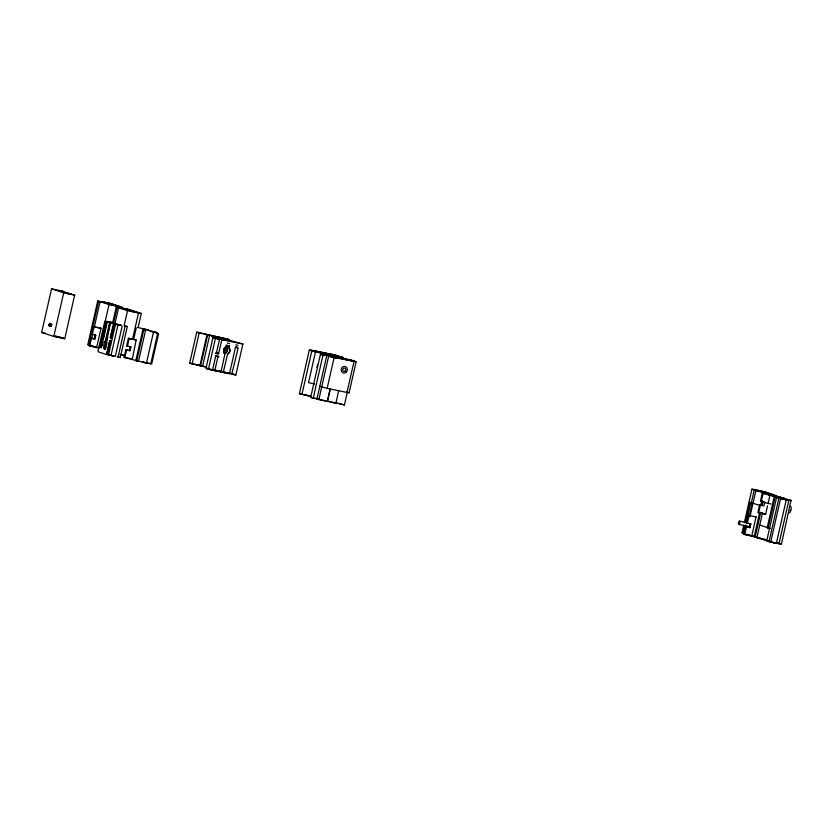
<?xml version="1.0" encoding="UTF-8"?>
<svg xmlns="http://www.w3.org/2000/svg" width="833" height="833" viewBox="0 0 833 833"><rect width="100%" height="100%" fill="white"/><g stroke="black" fill="none" stroke-linecap="round" stroke-linejoin="round"><path stroke-width="1.25" d="M49.126 325.495L50.251 323.266L50.428 325.516L49.241 326.224L49.126 325.495L51.375 326.057M137.674 360.418L137.862 360.991M149.024 330.607L148.576 329.93L137.601 327.484M157.52 333.408L149.971 331.034M147.972 330.253L147.608 329.608M72.721 294.59L74.668 295.101L64.755 338.708L53.781 336.449L41.65 332.44L51.563 288.822L64.235 291.654L62.308 291.144M53.781 336.449L63.683 292.831L51.563 288.822M64.755 338.708L55.509 336.511L55.624 335.98M56.092 335.886L55.509 336.511M58.987 337.417L59.112 336.886M59.914 337.24L60.038 336.699M62.933 338.229L63.048 337.698M63.173 338.188L63.287 337.657M97.711 301.005L98.596 301.296L88.683 344.914L87.798 344.623L97.711 301.005L109.019 304.555L122.774 307.398L110.654 303.389L99.21 301.317M99.679 345.685L99.106 348.173L88.923 345.674L90.662 338.042L94.92 339.021L95.795 335.199L95.024 334.949L94.15 338.76M93.265 326.588L94.035 326.848L92.296 334.481L91.526 334.22L93.265 326.588L101.022 328.285L96.68 347.371M89.693 345.924L91.432 338.292L90.662 338.042M91.599 338.989L92.723 334.002M94.431 326.526L100.085 301.608M97.971 351.214L104.76 321.33M105.052 322.007L109.019 304.555M100.98 347.632L99.991 347.309L105.895 321.486L114.069 322.881L106.926 321.465L101.387 347.715M99.991 347.309L106.364 321.215M101.668 346.476L102.803 341.488M103.365 338.989L107.051 322.798M103.74 348.548L104.083 346.736A3.353 1.385 -78.3 0 1 103.99 343.529A3.353 1.385 -78.3 0 1 105.427 340.822L105.52 343.633L103.74 348.548L105.135 348.954L105.52 347.246L104.729 348.871M105.51 340.77L109.685 322.381L106.926 321.465M105.906 340.853L110.081 322.465L117.359 324.214M105.208 347.111L105.125 347.163A3.353 1.385 -78.3 0 0 106.634 344.404A3.353 1.385 -78.3 0 0 106.551 341.197L110.674 322.704L121.566 325.359L114.392 324.287L111.258 337.896L114.537 325.318M107.738 337.5L106.499 341.103M112.538 323.329L116.214 307.127L127.532 310.678L141.287 313.52L138.174 327.223M109.571 340.624L106.509 354.254L114.537 356.326L107.509 354.577L110.56 340.957L109.571 340.624L110.279 340.645M111.258 337.896L110.268 337.573L113.434 323.62L110.674 322.704M113.705 322.371L117.099 307.419L116.214 307.127M109.966 340.707L106.801 354.639L98.346 351.859M110.268 337.573L114.142 323.641M108.082 353.702L110.56 340.957M114.912 323.922L118.598 307.731M108.571 354.712L115.36 324.839M111.06 355.327L117.849 325.443M115.329 356.201L122.107 326.328M124.127 325.63L127.532 310.678M117.692 356.868L120.275 357.513L127.314 326.546L126.429 326.255M138.049 361.064L124.055 357.367L125.783 349.735L130.052 350.714L130.916 346.903L130.146 346.643L129.282 350.464M128.386 338.292L129.157 338.542L127.428 346.174L126.658 345.924L128.386 338.292L136.154 339.989L132.312 359.169M124.825 357.628L126.564 349.995L125.783 349.735M132.562 339.114L138.507 312.948L126.387 308.939M133.738 339.052L136.289 327.848M142.88 329.649L143.765 329.941L136.737 360.908L135.852 360.616L142.88 329.649L145.64 330.305M146.556 362.657L153.345 332.773M150.825 363.532L157.614 333.658M151.783 363.636L158.572 333.762L157.239 332.804M206.938 367.332L189.664 363.146L196.703 332.18L229.137 339.5L196.703 332.18M192.131 363.959L199.17 333.002M199.889 365.874L206.928 334.908M200.555 366.093L207.584 335.126M238.165 348.069L231.741 374.163L235.854 375.006L242.892 344.039L229.325 340.239L227.586 339.885L230.668 340.905L212.967 337.563L205.928 368.53L212.519 370.196L215.685 356.232L218.423 356.774M208.406 369.342L215.435 338.375L212.967 337.563M216.382 353.182L219.558 339.229L214.935 337.979L223.504 339.968L221.797 339.687L218.631 353.65L215.57 352.994M229.679 346.32L226.951 345.778L226.389 347.528A3.353 3.051 -71.7 0 0 225.045 353.442L221.005 371.945L214.768 370.654L217.934 356.701M225.785 346.945A3.353 3.051 -71.7 0 1 224.212 353.057L224.493 351.297A1.676 1.531 -71.7 0 0 225.097 348.527L225.483 346.757M237.686 347.996L235.437 347.528L229.492 373.694L223.254 372.403L227.596 353.973A3.353 3.051 -71.7 0 0 228.94 348.059L229.2 346.236M303.108 394.488L310.865 396.393L299.391 393.717L309.293 350.099L320.767 352.786L310.667 397.445L319.633 399.299L310.667 397.445M301.9 394.55L311.813 350.932L309.293 350.099M316.957 367.499L317.519 365.021M320.872 355.483L321.434 353.005L320.33 352.64M313.187 398.278L323.089 354.66L320.58 353.838L351.755 360.272L356.503 361.876L332.586 357.055L324.297 354.598M322.871 355.889L323.433 353.411L322.329 353.088M316.904 399.049L326.817 355.431L329.545 355.681M330.274 388.99L327.442 401.454L318.872 399.465L328.702 356.055M319.466 386.293L327.13 388.355L334.168 357.388M335.199 358.263L335.751 355.878L340.582 357.253L337.49 356.232M338.677 390.51L335.928 403.203L333.387 402.787L327.359 401.225L330.191 388.761M327.13 388.355L346.997 392.458L354.035 361.491M338.385 403.391L335.845 402.974L344.414 404.963L347.246 392.499M349.402 391.448L355.878 362.959M744.463 533.599L742.036 532.797L743.734 525.321M744.296 522.832L751.939 489.19C767.203 490.939 799.086 503.798 751.939 489.19M744.535 525.821L742.849 533.255L743.734 533.547L745.702 524.873M745.379 522.104L749.887 502.289L760.081 505.475M746.264 522.395L750.772 502.58M755.302 516.668L756.072 516.929L751.73 536.004L743.973 534.307L745.712 526.675L749.971 527.653L750.845 523.832L750.075 523.582L749.2 527.393M748.315 515.231L749.086 515.481L747.347 523.114L746.576 522.864L748.315 515.231L756.072 516.929M751.147 503.663L754.261 489.95L761.601 491.668L755.906 490.502L749.96 516.668M744.744 534.567L746.483 526.935L745.712 526.675M749.169 516.512L752.261 502.893M761.956 505.381L759.623 504.902L757.895 512.534L765.652 514.232L767.547 505.881M762.226 493.448L762.997 493.709L761.268 501.341L760.487 501.081L762.226 493.448L769.984 495.146L768.088 503.496M758.665 512.784L760.394 505.152L759.623 504.902M760.383 538.097L754.157 536.806L759.54 513.128M761.237 505.652L762.372 500.675M760.789 512.243L755.156 537.014L747.555 534.494M776.346 543.439L766.693 540.95L776.595 497.332L786.248 499.821L776.346 543.439L756.885 537.712L762.57 512.67M770.567 528.507L767.183 527.706L774.221 496.739L775.721 497.041M768.068 527.997L775.106 497.03L774.221 496.739M770.65 542.262L780.563 498.644L766.787 494.094L780.573 497.416M788.882 500.164L778.917 498.103L769.005 541.721L778.97 543.772L788.882 500.164L791.35 500.539L776.752 496.156M778.97 543.772L781.416 544.178L790.996 500.394M117.817 356.326L117.193 356.763M145.567 330.347L138.517 361.106L146.41 363.167M144.546 330.347L145.077 330.107M144.911 362.407L142.474 362.095L150.492 363.646M95.368 335.001L94.546 337.896M224.4 351.328L224.441 351.318A2.166 2.155 78.8 0 1 223.681 351.37M58.497 290.363L71.732 294.132L65.547 292.924L68.91 293.799M103.833 302.087L103.25 302.15L114.881 305.013L106.999 303.389L107.582 303.327M110.685 303.868L103.719 302.056M111.33 304.566L110.747 304.628L118.171 306.346M118.057 306.315L118.63 306.263L110.477 304.295M122.336 308.21L121.764 308.272L133.395 311.136L132.811 311.198M126.085 309.449L125.512 309.512L132.926 311.23M129.063 309.959L129.646 309.897L122.222 308.179M136.56 312.437L137.143 312.375L129.261 310.751L136.674 312.469M142.474 328.556L156.646 332.544L153.178 331.607M110.664 337.657L111.393 337.677M766.256 493.178L773.68 494.896L762.049 492.022L769.484 493.74M773.607 495.604L784.78 498.561L777.356 496.843M788.07 499.894L780.646 498.176L784.124 499.082M767.453 540.45L770.463 541.45M778.397 543.46L774.211 542.689M349.36 392.864L346.997 392.458M118.078 357.034L125.117 326.067M206.844 368.613L209.999 368.967M218.662 356.326L215.612 355.743M117.713 307.439L129.157 309.512L141.287 313.52M346.924 360.033L348.225 360.262M111.185 340.416L110.518 340.333L111.185 340.603M214.768 370.654L216.476 370.935L210.447 369.363M223.254 372.403L224.962 372.684L218.933 371.122M231.741 374.163L233.448 374.444L227.419 372.872M304.368 394.457L305.596 394.655M318.872 399.465L325.703 400.881M327.359 401.225L329.899 401.641M209.395 335.283L208.677 335.293M218.381 354.025L216.111 353.556M229.606 343.56L227.315 343.092M238.092 345.31L235.801 344.841M229.106 345.747L226.826 345.268M237.592 347.496L235.312 347.017M331.878 354.931L333.585 355.285M319.383 352.682L318.675 352.536M327.869 354.431L327.161 354.296M323.558 353.213L325.526 353.629M339.385 358.45L340.114 358.596M336.011 356.118L333.585 355.587M331.065 356.722L332.023 356.92M63.683 292.831L74.668 295.101M311.813 350.932L342.988 357.367L334.689 354.92L310.803 350.079L315.53 351.703L308.491 382.67L314.739 383.951M321.434 353.005L324.089 353.598M352.192 360.418L328.879 355.462M323.089 354.66L326.817 355.431M334.502 357.774L332.023 357.222M215.435 338.375L219.558 339.229M221.797 339.687L242.892 344.039M124.731 325.901L127.314 326.546M94.035 326.848L101.022 328.285M129.157 338.542L136.154 339.989M49.48 323.922L51.781 324.308M49.407 324.089L51.698 324.474M49.366 324.183L51.625 324.651M49.303 324.381L51.594 324.745M49.241 324.578L51.531 324.943M51.479 325.151L49.22 324.683L51.438 325.349M49.157 324.995L51.407 325.557M49.137 325.193L51.396 325.661M49.126 325.297L51.386 325.859M91.526 334.22L95.795 335.199M49.126 325.682L51.386 326.151M91.432 338.292L94.92 339.021M126.658 345.924L130.916 346.903M41.65 332.44L45.315 333.19M126.564 349.995L130.052 350.714M189.664 363.146L200.649 365.708L198.91 365.125M211.915 369.446L216.976 370.498M219.506 371.018L225.816 372.32M228.346 372.84L230.876 373.361M87.798 344.623L89.298 344.924M103.719 348.329L105.687 348.735M88.923 345.674L95.91 347.111L90.183 345.216M121.056 354.431L123.024 354.837M120.795 354.473L122.763 354.879M120.056 354.796L124.94 355.806M124.055 357.367L131.229 358.69M299.391 393.717L301.869 394.228M135.852 360.616L138.434 361.262M775.106 497.03L777.595 497.54L767.787 494.302M780.563 498.644L786.248 499.821M760.487 501.081L764.756 502.06L763.892 505.881L760.394 505.152M762.112 502.153A1.676 0.698 -78.3 0 1 762.112 504.808A1.676 0.698 -78.3 0 1 760.977 504.402A1.676 0.698 -78.3 0 1 762.112 502.153L770.962 503.986M759.05 512.774L765.652 514.232M739.537 521.135A1.676 0.698 -78.3 0 1 739.537 523.79A1.676 0.698 -78.3 0 1 738.402 523.384A1.676 0.698 -78.3 0 1 739.537 521.135L747.118 522.697M746.576 522.864L750.845 523.832M767.183 527.706L768.682 528.007L759.758 525.061M738.819 524.415L750.262 526.779M746.483 526.935L749.971 527.653M742.036 532.797L744.525 533.318M743.973 534.307L750.96 535.754M756.885 537.712L765.6 539.503M318.487 352.505L317.883 352.369M326.973 354.254L325.307 353.89M316.196 351.693L317.248 351.922M219.537 337.365L221.422 337.802M211.259 335.657L213.133 336.095M211.884 336.115L211.249 335.97M225.951 345.195L229.158 345.945M216.455 352.859L218.6 353.348M216.216 353.275L217.632 353.619M196.026 364.458L197.952 364.906M202.304 366.041L205.522 366.791M229.492 373.694L224.868 372.455M221.005 371.945L216.382 370.706M212.519 370.196L207.896 368.946M304.795 394.811L309.074 395.81M339.458 403.641L341.603 404.14M330.972 401.891L333.117 402.381M315.999 351.942L313.843 351.339M351.089 360.908L351.849 361.095M236.353 346.955L236.926 347.101M332.211 355.254L330.774 354.827M129.896 310.23L131.822 310.74M120.504 354.66L122.826 355.264M146.879 362.813L149.034 363.375M753.303 535.942L755.625 536.546M763.236 539.305L765.558 539.909M776.95 542.981L778.626 543.418M770.733 541.783L773.055 542.387M336.188 355.91L336.917 356.108M327.702 354.15L328.733 354.452M330.899 356.941L329.597 356.534M323.391 353.411L322.829 353.254M111.966 338.5L111.049 338.219M105.333 349.444L104.542 349.194M346.268 359.138L341.426 357.753L344.518 358.773M330.878 355.878L331.534 356.097M208.927 335.324L209.583 335.543L202.544 366.51L201.888 366.291M107.873 302.816L120.004 306.825M346.924 391.958L349.121 392.687M313.291 383.607L314.395 383.971M217.902 356.399L218.808 356.701M776.7 542.554L781.094 544.001M746.378 534.234L754.157 536.806M342.675 404.38L344.414 404.963M334.189 402.631L335.928 403.203M231.866 373.694L235.854 375.006M150.179 363.75L151.158 364.073M119.39 357.222L120.275 357.513M225.097 348.527L225.014 348.454A2.155 2.145 78.8 0 0 224.493 348.163M225.097 353.702A3.415 3.394 78.8 0 1 223.494 351.703M223.556 349.537A3.415 3.394 78.8 0 1 224.098 348.579M224.4 348.246A3.415 3.394 78.8 0 1 226.555 347.309M228.877 347.788A3.415 1.989 -75.4 0 1 229.564 351.224A3.415 1.989 -75.4 0 1 227.419 354.181M225.982 346.788A3.488 3.467 78.8 0 1 224.254 353.307M223.91 348.621A1.676 1.531 -71.7 0 1 223.661 350.214M106.301 347.215A3.415 2.77 -80.7 0 1 105.52 347.423M790.236 510.202A1.676 0.698 -78.3 0 1 790.09 510.556M789.33 506.881A3.353 1.385 -78.3 0 1 791.173 509.067A3.353 1.385 -78.3 0 1 788.716 512.691M758.759 490.699L766.183 492.418L758.759 490.699M315.499 351.047L312.958 350.62L321.528 352.609L315.499 351.047M323.985 352.796L321.444 352.38L330.014 354.358L323.985 352.796M332.471 354.546L329.93 354.129L338.5 356.118L332.471 354.546M331.326 356.274L328.785 355.858L337.355 357.846L331.326 356.274M339.812 358.023L337.271 357.607L345.841 359.596L339.812 358.023M348.298 359.783L345.757 359.356L354.327 361.345L348.298 359.783M346.195 372.226A3.353 3.051 -71.7 0 0 345.372 366.582A3.353 3.051 -71.7 0 0 341.207 370.446A3.353 3.051 -71.7 0 0 346.195 372.226M345.237 370.977A1.676 1.531 -71.7 0 0 344.8 368.165A1.676 1.531 -71.7 0 0 342.738 370.112A1.676 1.531 -71.7 0 0 345.237 370.977"/></g></svg>
